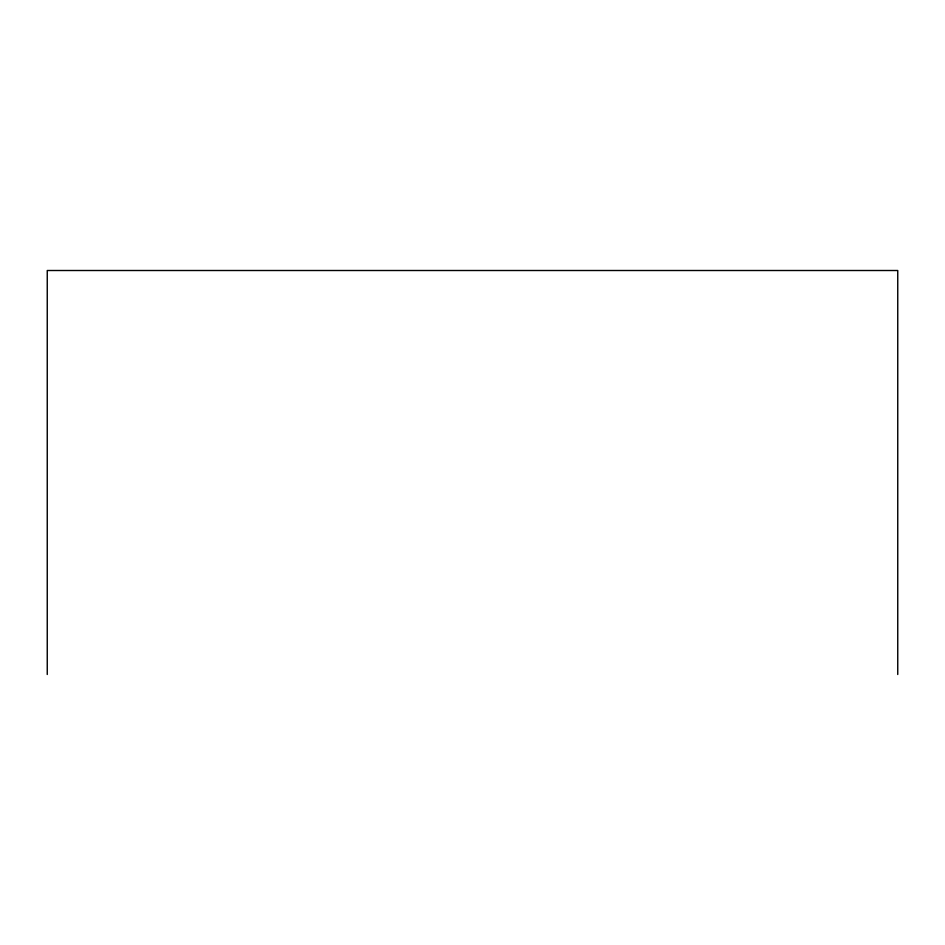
<?xml version="1.0" encoding="UTF-8"?>
<svg xmlns="http://www.w3.org/2000/svg" width="945" height="945" viewBox="0 0 945 945"><rect width="100%" height="100%" fill="white"/><g stroke="black" fill="none" stroke-linecap="round" stroke-linejoin="round"><path stroke-width="1.42" d="M897.75 674.494L897.75 270.506L47.25 270.506L47.25 674.494"/></g></svg>
